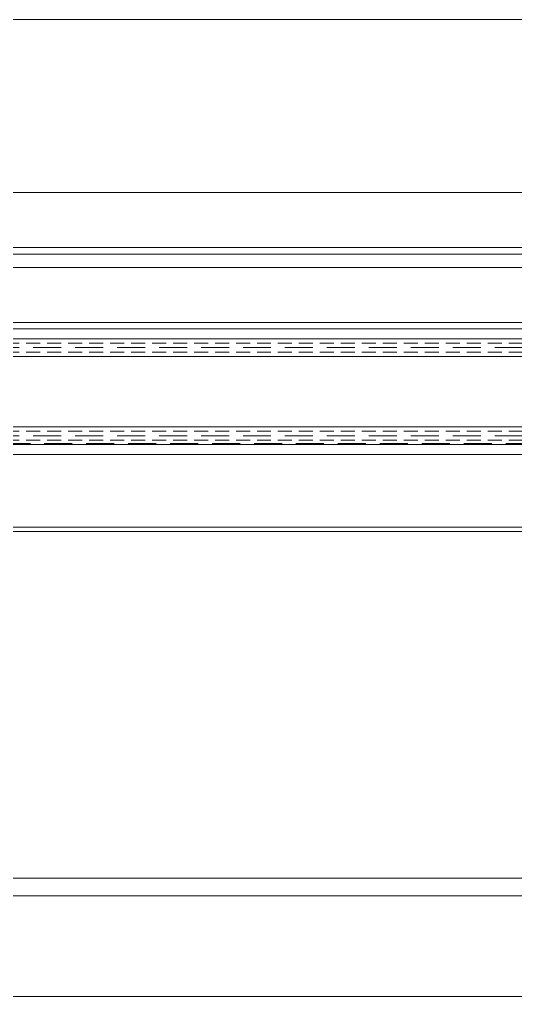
# Model space of a CAD drawing. Header units: millimetres. Extents: x -20000 to 230000, y -17405 to 24510.
# Drawn here: x 144852.1 to 144964.7, y -6077.7 to -5855.8 of the extents above; entities that cross this region are included whole.
import ezdxf

# ---------------------------------------------------------------- set-up
doc = ezdxf.new("R2010")
doc.units = ezdxf.units.MM
doc.linetypes.add('CACHE', pattern=[9.524999999999999, 6.35, -3.175])
doc.layers.get('0').update_dxf_attribs({"lineweight": 13})
for name, color, linetype, lineweight in [('1 - INTERROMPU', 253, 'CACHE', 13), ('1 - PVC', 7, 'Continuous', 13), ('1 - Vitrage', 252, 'Continuous', 13)]:
    doc.layers.add(name, color=color, linetype=linetype, lineweight=lineweight)

# ---------------------------------------------------------------- blocks, each defined once
blk = doc.blocks.new('*U804')
at = {"layer": '1 - PVC'}
for p, q in [((9, -1), (8.999999999999487, 518.0000481360186)), ((7.999999999998577, 512.0000481360184), (7.999999999999999, 5)), ((-51.00000000000051, 501.8840670173668), (-50.99999999999999, 15.11598111865169)), ((-8.50000000000091, 18), (-8.500000000001426, 499.0000481360182)), ((-38.49999999999999, 20), (-38.50000000000051, 497.0000481360184)), ((-37.00000000000052, 497.0000481360184), (-37, 20.00000000000001))]:
    blk.add_line(p, q, dxfattribs=at)
at = {"layer": '1 - Vitrage', "linetype": 'CACHE', "ltscale": 0.5}
for p, q in [((-33.75000000000415, 510.5611728865315), (-33.7499999999909, 6.438875249488547)), ((-31.75000000000416, 510.5611728865314), (-31.74999999999091, 6.438875249488547)), ((-13.7499999999987, 510.5611728865315), (-13.74999999999272, 6.438875249488548)), ((-11.74999999999869, 510.5611728865314), (-11.74999999999272, 6.438875249488548))]:
    blk.add_line(p, q, dxfattribs=at)
at = {"layer": '1 - Vitrage', "linetype": 'CACHE'}
for p, q in [((-32.75000000000416, 510.5611728865314), (-32.7499999999909, 6.438875249488546)), ((-12.74999999999869, 510.5611728865315), (-12.74999999999272, 6.438875249488547))]:
    blk.add_line(p, q, dxfattribs=at)
at = {"layer": '1 - Vitrage'}
for points in [[(-34.75000000000416, 510.5611728865315), (-30.75000000000416, 510.5611728865315), (-30.74999999999091, 6.438875249488547), (-34.7499999999909, 6.438875249488548)], [(-10.7499999999987, 510.5611728865316), (-14.7499999999987, 510.5611728865316), (-14.74999999999272, 6.438875249488547), (-10.74999999999272, 6.438875249488546)]]:
    blk.add_lwpolyline(points, close=True, dxfattribs=at)
blk = doc.blocks.new('*U803')
at = {"layer": '1 - PVC'}
for p, q in [((15.11598111861784, 59.99999999999982), (595.884067017402, 59.99999999999301)), ((591.0000481360191, 47.49999999999306), (20.00000000000057, 47.49999999999977)), ((20.00000000000055, 45.99999999999976), (591.0000481360191, 45.99999999999306))]:
    blk.add_line(p, q, dxfattribs=at)
blk = doc.blocks.new('*U840')
at = {"layer": '1 - PVC', "linetype": 'ByBlock'}
for p, q in [((736.9999499976984, 1.299999999988358), (8.000000224492396, 1.299999999988358)), ((6.90192354717874, -193.7999999999884), (738.0980266750121, -193.7999999999884)), ((738.0981128081039, -197.8222580300062), (6.901837414086913, -197.8222580300062)), ((14.99999999599822, -220.6576892976882), (729.9999502261926, -220.6576892976882))]:
    blk.add_line(p, q, dxfattribs=at)

msp = doc.modelspace()

# ---------------------------------------------------------------- linework, layer by layer
at = {"layer": '1 - INTERROMPU'}
msp.add_line((144610.0398883314, -5952.071593255382), (145389.9999159282, -5952.071593255383), dxfattribs=at)

# ---------------------------------------------------------------- block references
for name, p in [('*U840', (144627.5, -5857.071593255381)), ('*U803', (144694.5, -5955.071593255382))]:
    msp.add_blockref(name, p)
at = {"rotation": 270}
msp.add_blockref('*U804', (144741.5, -5963.071593255383), dxfattribs=at)

doc.saveas('drawing.dxf')
